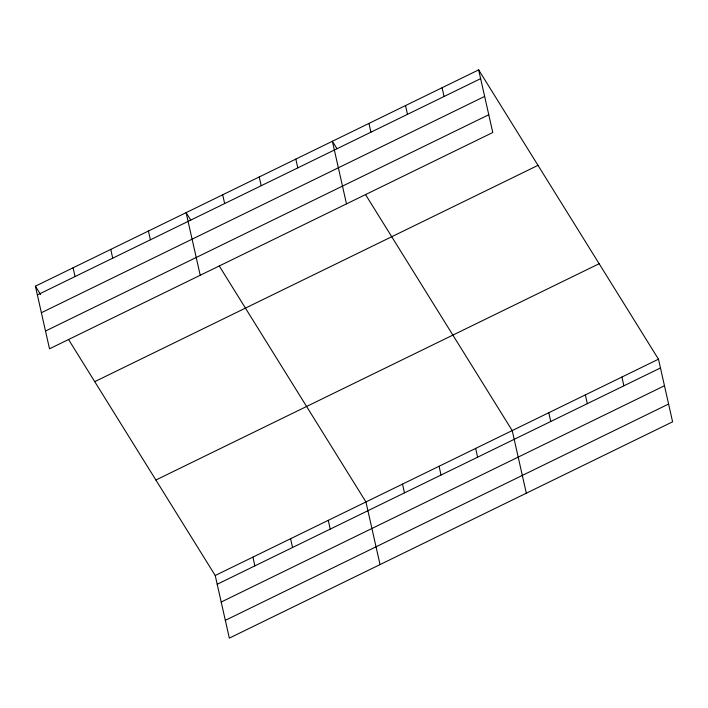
<?xml version="1.0" encoding="UTF-8"?>
<svg xmlns="http://www.w3.org/2000/svg" width="708" height="708" viewBox="0 0 708 708"><rect width="100%" height="100%" fill="white"/><g stroke="black" fill="none" stroke-linecap="round" stroke-linejoin="round"><path stroke-width="1.06" d="M478.661 69.88L492.777 132.502L49.516 348.805L35.4 286.182L478.661 69.88L658.484 359.195L672.6 421.818L229.339 638.12L215.223 575.498L68.561 339.539M37.374 294.944L480.635 78.65M41.383 312.724L484.644 96.421M45.507 331.034L488.768 114.731M94.739 381.656L538 165.353M155.884 480.024L599.145 263.721M215.223 575.498L658.484 359.195M217.197 584.259L660.467 367.956M221.206 602.03L664.467 385.736M225.33 620.341L668.591 404.047M337.043 148.751L332.388 141.264L346.495 203.886M365.549 194.612L512.211 430.57L526.327 493.193M190.762 220.126L186.107 212.639L200.222 275.262M219.268 265.996L365.939 501.954L380.046 564.577M35.4 286.182L40.639 294.608M621.916 377.037L623.89 385.807M585.348 394.887L587.321 403.649M548.78 412.729L550.753 421.49M442.093 87.73L444.066 96.492M405.525 105.572L407.498 114.333M475.643 448.421L477.617 457.182M368.957 123.413L370.93 132.184M439.075 466.262L441.049 475.024M402.507 484.104L404.48 492.874M295.82 159.105L297.794 167.867M259.243 176.947L261.225 185.717M328.255 520.336L330.229 529.106M222.675 194.797L224.657 203.559M290.581 538.726L292.554 547.488M252.906 557.107L254.88 565.878M148.432 231.029L150.406 239.791M110.758 249.411L112.731 258.181M73.074 267.801L75.057 276.562"/></g></svg>
